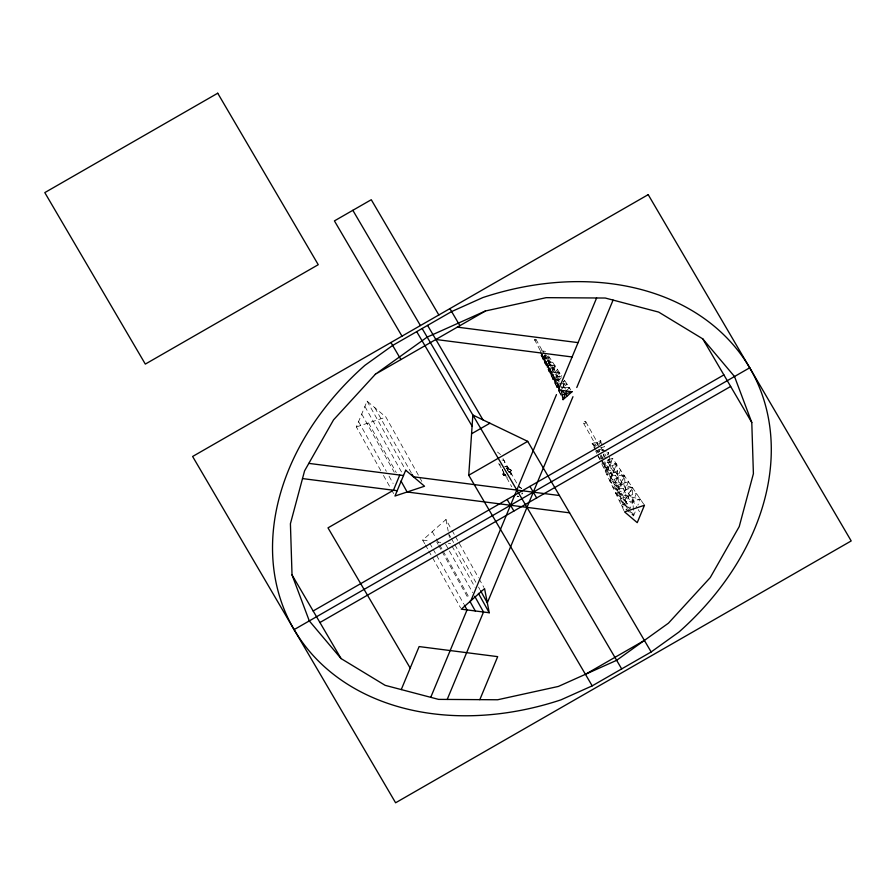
<?xml version="1.0" encoding="UTF-8"?>
<svg xmlns="http://www.w3.org/2000/svg" width="896" height="896" viewBox="0 0 896 896"><rect width="100%" height="100%" fill="white"/><g stroke="black" fill="none" stroke-linecap="round" stroke-linejoin="round"><path stroke-width="0.67" stroke-dasharray="4.48 3.36" d="M545.53 354.85L545.059 363.328L546.459 364.448L549.024 371.336L559.899 373.251L556.976 387.363L569.464 387.845L565.197 391.608M627.648 508.379L615.642 493.114L619.147 488.701L616.549 464.15L604.766 461.709L603.893 468.339L619.147 488.701L632.419 487.547L633.584 515.805L621.555 505.59L632.419 487.547L609.762 480.726L616.549 464.15L606.76 460.23L603.893 468.339L611.957 475.194L624.49 475.854L626.338 502.197L621.555 505.59L640.304 499.162L637.907 505.098M600.398 443.229L600.667 440.754L592.144 443.587L595.078 449.77M541.184 355.477L555.117 365.949L549.024 371.336L550.334 358.658L546.078 355.443M503.104 474.219L503.485 472.035M563.013 387.778L564.682 380.542L570.73 389.782M502.947 474.298L503.462 471.99M598.942 452.077L599.547 449.49M607.992 455.045L608.608 452.458L603.31 454.216L606.077 459.021M507.786 469.325L507.304 470.781M546.47 364.381L543.984 357.84L545.014 354.637L560.045 379.949L553.022 379.355L547.792 365.019L550.334 358.658L541.083 355.32L560.918 395.315M628.499 509.432L633.584 515.805L635.51 511.045M380.755 470.568L356.373 426.933L367.091 401.128L385.93 417.133L419.126 476.526M599.122 444.483L600.667 440.754L603.322 444.651M607.656 454.765L608.608 452.458M643.765 504.258L612.573 458.304L608.362 468.451L600.947 462.157L623.941 510.619M534.43 339.338L540.859 351.725M511.258 470.501L508.771 468.933L511.414 470.422L510.406 471.845L511.235 470.456M510.373 471.8L511.414 470.422M560.896 395.237L555.419 379.355L559.899 373.251L547.792 365.019L549.024 371.336M563.024 382.558L564.682 380.542L561.792 383.096M558.578 385.314L542.114 354.301L543.066 359.318L547.949 355.006M547.042 367.338L552.731 362.309L545.888 361.435M561.378 377.709L554.982 383.354L553.482 375.726M545.552 351.366L540.176 350.672L545.059 363.328L555.117 365.949L551.611 372.187L556.976 387.363L560.829 383.958M424.738 543.726L422.699 540.086L445.95 519.534L451.371 529.234M555.419 379.355L569.464 387.845L559.227 386.523L556.987 387.352M356.373 426.933L385.93 417.133M612.573 458.304L606.76 460.23L630.941 502.376M503.362 475.048L505.086 474.891L503.362 475.048L502.925 474.253M503.485 474.914L505.064 474.846L503.518 474.958L503.07 474.174M543.984 357.84L550.334 358.658L545.059 363.328L547.792 365.086L549.058 371.392L559.899 373.251L553 379.355L551.578 372.142L561.288 378.437M547.792 365.019L555.117 365.949L553 379.355L558.634 380.128M561.187 376.757L553.515 375.771L555.016 383.41M560.974 383.41L557.323 382.939L558.981 391.418M422.699 540.086L428.445 540.826M438.043 542.058L440.787 542.405M448.347 543.379L450.643 543.67M508.805 468.978L511 469.672M507.226 469.918L510.35 472.618M506.666 468.362L507.629 469.963M599.715 449.232L602.907 450.778L604.643 446.6L599.861 448.19L606.11 451.237M497.482 452.043L500.528 454.574M595.885 449.075L592.144 443.587L595.448 445.558M521.707 488.488L519.434 486.808L521.517 488.51M543.894 357.706L542.584 356.731L543.099 359.374M519.422 486.898L521.562 488.578M592.144 443.587L594.854 445.894L596.49 449.131M596.098 450.643L598.125 452.368L597.755 449.59M599.782 459.682L598.013 455.963L601.395 458.83L600.309 456.68M628.992 508.144L618.576 499.307L636.395 493.405L629.933 508.95L604.766 461.709M541.083 355.264L542.573 356.787M534.341 340.054L535.438 340.2L535.92 339.349M600.342 455.482L602.56 458.595M598.013 455.963L600.23 459.077M600.97 460.118L611.957 475.194L609.762 480.726L626.338 502.197L640.304 499.162L615.642 493.114L624.49 475.854L603.893 468.339L616.549 464.15L611.957 475.194L609.078 455.179M596.624 450.173L598.125 452.368L597.038 450.206M548.542 355.925L561.691 375.984M601.014 447.63L602.907 450.778L602.067 447.014M604.8 453.925L606.054 456.03M607.947 459.178L636.944 507.483M638.243 509.645L639.542 511.806M542.864 351.019L544.477 353.73M565.488 389.11L562.195 383.566L567.067 384.194L558.925 391.317M596.411 442.165L599.166 446.981M544.41 355.253L559.731 382.043M585.805 421.814L597.934 443.52M583.52 423.125L595.661 444.83M535.864 339.181L543.032 352.016M502.981 458.573L517.675 484.859M499.038 464.072L511.717 486.752M452.054 530.443L454.754 535.293M455.437 536.502L478.464 577.707M479.147 578.928L483.885 587.406M419.798 477.736L421.826 481.376M449.389 534.968L450.744 537.387M451.427 538.608L454.138 543.458M454.81 544.667L475.81 582.243M478.52 587.082L479.875 589.512M374.83 407.702L411.41 473.155M451.998 546.09L475.026 587.306M367.091 401.128L405.026 469.011M445.581 544.141L472.674 592.626M364.885 406.437L402.147 473.099M432.253 531.642L435.635 537.701M436.318 538.922L439.029 543.76M439.701 544.981L442.411 549.83M443.094 551.04L469.504 598.304M436.677 541.878L438.032 544.298M438.704 545.518L441.414 550.357M442.086 551.578L468.507 598.842M368.514 422.912L396.29 472.606M361.726 414.03L394.251 472.214M429.789 543.245L432.499 548.094M433.182 549.304L435.893 554.154M436.565 555.363L463.669 603.848M358.579 421.635L386.344 471.33M389.054 476.179L393.12 483.448M425.41 544.936L428.12 549.786M428.803 550.995L460.634 607.958M383.466 475.418L390.925 488.746M391.597 489.966L393.624 493.595M598.181 449.322L599.379 451.573M601.171 454.955L604.173 460.578M631.758 512.378L633.584 515.805M560.045 390.835L559.205 386.478L560.246 388.461L542.707 355.488M540.299 350.941L540.613 352.934L560.067 390.97M601.933 459.917L627.57 510.698M595.661 451.013L596.837 453.488M600.667 440.754L601.787 445.771M559.227 386.523L560.101 390.936M555.386 379.31L556.998 387.408M545.866 361.379L547.064 367.382M543.962 357.795L545.082 363.384M445.95 519.534L448.213 531.171M448.717 533.758L449.434 537.477M603.602 454.877L604.072 457.61M504.851 466.659A3.069 2.341 -29.2 0 1 507.965 467.477A3.069 2.341 -29.2 0 1 507.136 470.557M503.048 471.005A3.069 2.341 -29.2 0 1 502.41 469.314M501.995 460.029A3.069 2.341 -29.2 0 1 504.045 463.523M500.651 465.046A3.069 2.341 -29.2 0 1 499.979 464.867M499.43 464.542A3.069 2.341 -29.2 0 1 498.814 463.49M506.43 467.914A2.173 1.658 -29.2 0 1 507.36 470.389M506.285 468.261A1.747 1.333 -29.2 0 1 507.338 469.146M504.885 466.861A2.8 2.139 -29.2 0 1 507.573 467.376A2.8 2.139 -29.2 0 1 507.461 469.907M502.88 470.4A2.8 2.139 -29.2 0 1 502.656 469.291M508.323 471.766A2.643 2.016 -29.2 0 1 510.093 474.79M506.117 475.664A2.643 2.016 -29.2 0 1 505.579 474.757M522.021 492.822A3.069 2.341 -29.2 0 1 521.864 494.122M518.851 496.294A3.069 2.341 -29.2 0 1 517.44 496.104M522.29 493.125A3.506 2.677 -29.2 0 1 522.088 493.875M518.638 496.35A3.506 2.677 -29.2 0 1 517.026 496.149M508.805 472.214A3.069 2.341 -29.2 0 1 510.854 475.709M507.461 477.232A3.069 2.341 -29.2 0 1 506.8 477.064M506.24 476.728A3.069 2.341 -29.2 0 1 505.613 475.037M620.514 469.997L615.552 481.947L606.827 474.533L620.514 469.997M624.49 475.854L619.147 488.701L609.762 480.726L624.49 475.854M628.454 481.701L622.742 495.454L612.707 486.92L628.454 481.701M632.419 487.547L626.338 502.197L615.642 493.114L632.419 487.547M557.514 369.6L551.018 375.346L549.674 368.558L557.514 369.6M596.355 445.256A1.31 1.008 -29.2 0 0 598.024 443.766A1.31 1.008 -29.2 0 0 596.008 443.509A1.31 1.008 -29.2 0 0 596.355 445.256M584.214 423.539A1.31 1.008 -29.2 0 0 585.894 422.061A1.31 1.008 -29.2 0 0 583.878 421.803A1.31 1.008 -29.2 0 0 584.214 423.539"/><path stroke-width="1.34" d="M592.2 685.854L468.742 475.25L472.853 415.027L527.699 441.358L651.157 651.963L592.2 685.854L560.986 699.843A262.752 200.693 -29.2 0 1 294.112 629.63A262.752 200.693 -29.2 0 1 364.907 365.344L392.661 345.453L451.618 311.573L482.821 297.573A262.752 200.693 -29.2 0 1 749.706 367.786A262.752 200.693 -29.2 0 1 678.899 632.072L651.157 651.963M399.75 475.037L393.445 490.246L327.992 527.856L410.189 668.069M401.262 689.573L419.126 646.576L497.683 656.645L479.819 699.653M430.741 697.334L467.051 609.907L464.341 605.058M470.859 600.734L556.483 394.576M560.302 385.403L596.613 297.976M563.058 399.638L572.006 391.731L561.254 390.342L563.058 399.638L566.63 391.037M447.205 699.44L483.515 612.024L474.712 596.266M572.958 396.693L487.323 602.84L480.558 590.722M576.766 387.509L613.077 300.093M375.379 374.237L333.558 419.854L304.584 470.837L290.416 523.734L292.029 574.918L309.299 620.906L341.062 658.571L385.146 685.339L438.558 699.384L497.638 699.765L558.387 686.437L616.638 660.318L668.438 623.179L710.248 577.573L739.234 526.579L753.402 473.693L751.789 422.509L734.518 376.522L702.755 338.856L658.661 312.088L605.259 298.032L546.168 297.662L485.43 310.99L427.179 337.109L375.379 374.237L485.43 310.99M471.576 433.765L489.922 423.214M468.742 475.25L527.699 441.358M313.163 610.971L723.89 374.909M294.112 629.63L749.706 367.786M319.928 622.507L730.654 386.456M585.435 674.307L644.392 640.427M562.15 394.99L572.006 391.731M457.318 327.141L578.066 342.63M435.837 339.483L572.107 356.966M308.829 463.378L403.502 475.518M559.451 495.522L413.437 476.795L412.082 474.365M302.512 478.576L397.186 490.717M569.598 512.837L407.12 491.994L401.027 481.085M489.25 612.752L461.317 609.168L484.568 588.616L489.25 612.752L478.419 593.365M561.254 390.342L567.538 395.685M702.755 338.856L751.789 422.509M449.893 308.616L459.883 325.674M438.838 314.978L371.269 199.718L334.421 220.898L401.99 336.146M529.917 486.394L536.682 497.941M427.571 325.382L482.966 419.877M352.845 210.314L420.414 325.562M422.139 328.507L621.678 668.909M416.707 331.632L472.091 426.126M507.136 499.486L513.901 511.034M390.936 342.507L400.926 359.554M292.029 574.918L341.062 658.571M469.862 601.272L475.283 610.96M405.698 470.221L394.979 496.026L424.536 486.226L405.698 470.221M644.448 505.277L637.235 522.648L624.546 511.874L644.448 505.277M217.728 93.218L44.8 192.606L145.32 364.09L318.248 264.701L217.728 93.218M648.2 194.645L192.618 456.478L395.606 802.782L851.2 540.938L648.2 194.645"/></g></svg>
